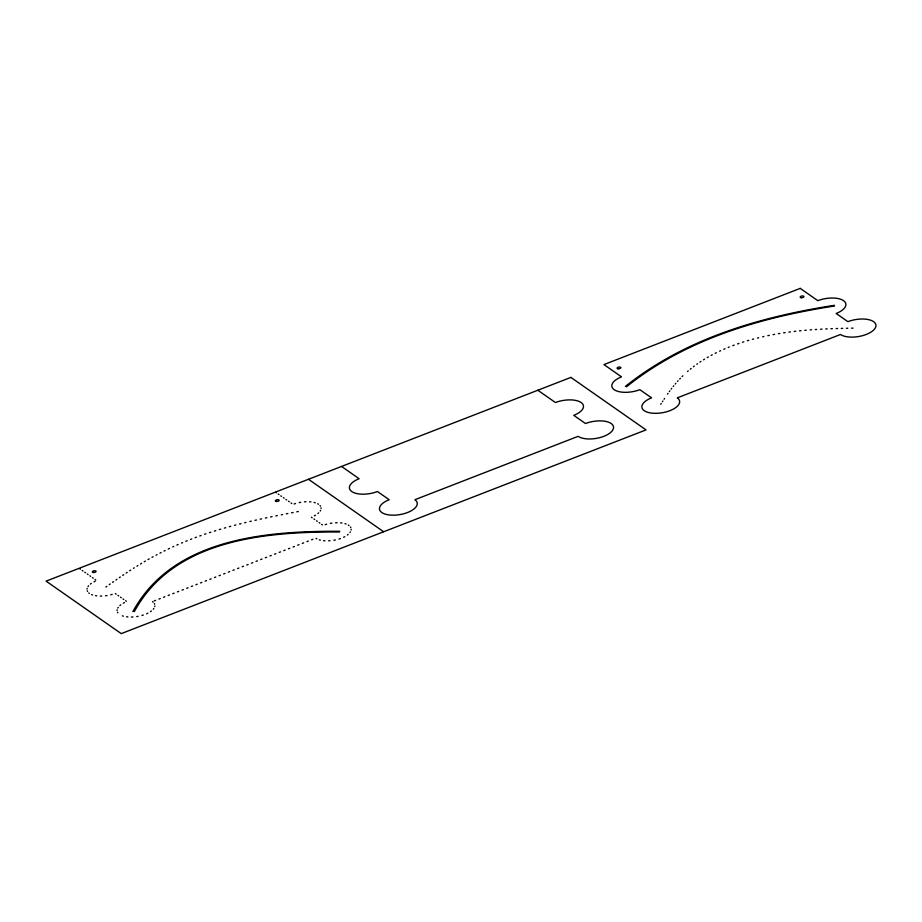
<?xml version="1.0" encoding="UTF-8"?>
<svg xmlns="http://www.w3.org/2000/svg" width="922" height="922" viewBox="0 0 922 922"><rect width="100%" height="100%" fill="white"/><g stroke="black" fill="none" stroke-linecap="round" stroke-linejoin="round"><path stroke-width="1.38" d="M117.071 610.56L117.117 609.857M351.167 529.343L351.109 529.954M321.098 508.495L321.087 507.884M87.037 589.054L87.175 588.34M154.827 605.996L154.712 606.618M320.614 510.327L320.268 510.961M117.762 608.059L118.235 607.333M350.36 531.89L349.934 532.524M132.895 611.597C172.575 538.632 265.548 530.899 339.792 531.279M134.324 611.62C173.59 539.186 265.836 531.602 339.434 532.006M660.751 404.262L661.224 403.548M662.411 401.727L662.883 401.012M664.082 399.203L664.566 398.477M88.039 586.542L88.581 585.816M153.79 608.52L153.271 609.188M667.528 394.132L668.035 393.406M669.326 391.596L669.856 390.87M671.204 389.072L671.758 388.346M673.21 386.491L673.74 385.822M675.227 384.025L675.838 383.31M677.509 381.408L678.05 380.798M679.698 379.011L680.378 378.308M682.13 376.522L682.856 375.819M318.666 512.886L317.917 513.542M119.883 605.558L120.724 604.867M687.535 371.52L688.238 370.909M348.147 534.391L347.398 534.99M690.313 369.18L691.166 368.489M90.425 584.052L91.336 583.384M151.358 610.998L150.493 611.632M693.413 366.737L694.266 366.103M696.836 364.236L697.516 363.752M105.903 586.991L106.86 586.323M625.347 386.468C685.081 338.628 759.97 316.903 834.398 305.32M626.522 386.756C685.968 339.112 760.5 317.502 834.583 305.977M109.245 584.663L110.191 583.995M112.588 582.324L113.544 581.655M115.942 579.996L116.91 579.327M119.318 577.668L120.298 577.011M122.73 575.351L123.721 574.694M126.187 573.046L127.178 572.389M700.017 362.058L700.951 361.436M129.679 570.753L130.694 570.107M133.436 568.344L134.255 567.825M136.975 566.131L137.874 565.566M703.509 359.822L704.558 359.177M140.501 563.976L141.562 563.33M315.52 515.202L314.414 515.824M144.235 561.752L145.319 561.118M707.232 357.586L708.327 356.964M148.039 559.55L149.145 558.928M151.992 557.337L153.04 556.761M123.248 603.242L124.401 602.631M344.701 536.696L343.606 537.249M711.15 355.396L712.257 354.809M156.037 555.148L157.028 554.629M159.979 553.096L161.085 552.532M94.021 581.805L95.231 581.229M147.808 613.199L146.598 613.775M715.161 353.31L716.348 352.723M164.035 551.045L165.13 550.503M168.23 549.005L169.452 548.44M719.609 351.167L720.589 350.706M172.725 546.907L173.751 546.446M176.874 545.052L178.142 544.499M723.793 349.277L724.992 348.77M181.553 543.035L182.602 542.597M185.829 541.272L187.143 540.741M728.207 347.433L729.256 347.018M190.497 539.416L191.753 538.932M154.274 600.879L155.599 600.372M158.907 599.081L160.221 598.574M163.528 597.283L164.854 596.776M168.161 595.497L169.475 594.978M172.783 593.699L174.108 593.18M177.404 591.901L178.73 591.382M182.037 590.103L183.363 589.596M186.659 588.305L187.984 587.798M191.292 586.507L192.606 586M195.913 584.721L197.239 584.202M200.547 582.923L201.86 582.404M205.168 581.125L206.493 580.606M209.79 579.327L211.115 578.82M214.423 577.529L215.748 577.022M219.044 575.731L220.37 575.224M223.677 573.945L224.991 573.426M228.299 572.147L229.624 571.628M232.932 570.349L234.246 569.831M237.553 568.551L238.879 568.044M242.186 566.753L243.5 566.246M246.808 564.956L248.133 564.448M251.429 563.169L252.755 562.651M256.062 561.371L257.388 560.853M260.684 559.573L262.009 559.055M265.317 557.775L266.631 557.268M269.939 555.978L271.264 555.47M274.572 554.18L275.885 553.673M279.193 552.393L280.519 551.875M283.815 550.595L285.14 550.077M288.448 548.797L289.773 548.279M293.069 547L294.395 546.492M297.702 545.202L299.028 544.695M302.324 543.404L303.649 542.897M306.957 541.617L308.271 541.099M311.578 539.819L312.904 539.301M732.829 345.635L734.177 345.139M195.084 537.676L196.432 537.18M199.809 535.959L201.054 535.509M340.379 538.575L338.985 539.036M294.153 503.977L295.547 503.527M737.577 343.918L738.948 343.445M204.603 534.287L205.975 533.815M209.444 532.662L210.781 532.236M143.279 615.043L141.953 615.458M742.51 342.269L743.824 341.855M325.224 524.641L326.653 524.215M214.353 531.095L215.76 530.657M219.298 529.585L220.727 529.159M747.362 340.783L748.756 340.368M112.184 594.379L110.744 594.771M224.369 528.099L225.729 527.707M229.336 526.704L230.777 526.312M752.387 339.354L753.62 339.019M234.476 525.321L235.859 524.952M239.513 524.019L240.976 523.65M757.492 338.028L758.656 337.74M244.641 522.751L245.978 522.428M249.793 521.518L251.28 521.172M762.725 336.784L763.877 336.518M254.979 520.331L256.454 519.996M260.165 519.178L261.652 518.856M265.375 518.049L266.861 517.738M335.343 539.969L333.845 540.257M767.842 335.666L769.305 335.366M299.189 502.594L300.687 502.317M270.595 516.965L272.082 516.654M275.828 515.894L277.315 515.594M281.279 514.81L282.558 514.557M286.304 513.831L287.802 513.542M291.548 512.816L293.046 512.54M296.792 511.814L298.302 511.537M773.085 334.64L774.584 334.363M138.081 616.357L136.767 616.588M330.341 523.373L331.851 523.131M778.352 333.695L779.862 333.453M107.021 595.543L105.511 595.75M783.631 332.854L785.141 332.635M788.921 332.104L790.431 331.908M794.211 331.436L795.721 331.263M799.501 330.86L800.999 330.698M804.768 330.341L806.277 330.214M810.184 329.892L811.533 329.799M329.984 540.73L328.67 540.811M304.467 501.845L305.954 501.764M815.279 329.534L816.662 329.442M820.499 329.223L821.986 329.142M132.906 616.991L131.431 617.037M335.62 522.774L337.095 522.728M825.709 328.958L827.195 328.889M830.895 328.739L832.382 328.681M836.173 328.555L837.556 328.52M841.233 328.416L842.708 328.37M101.674 596.038L100.302 596.05M847.767 328.255L846.384 328.29M851.536 328.174L853 328.151M324.97 540.788L323.599 540.672M309.562 501.798L310.921 501.914M127.87 616.933L126.533 616.783M340.621 522.866L341.947 523.028M96.741 595.819L95.531 595.647M320.36 540.131L319.3 539.843M314.079 502.444L315.22 502.755M123.398 616.161L122.372 615.838M344.978 523.661L346.061 524.007M92.603 594.944L91.635 594.598M316.776 538.828L316.05 538.402M317.687 503.746L318.493 504.219M348.343 525.079L349.012 525.528M537.837 390.248L555.436 402.534A19.108 8.609 -9.5 0 1 581.125 402.522A19.108 8.609 -9.5 0 1 573.761 415.338L585.493 423.521A19.108 8.609 -9.5 0 1 611.182 423.509A19.108 8.609 -9.5 0 1 603.829 436.325A19.108 8.609 -9.5 0 1 578.14 436.337L414.888 499.712A19.108 8.609 -9.5 0 1 407.524 512.528A19.108 8.609 -9.5 0 1 381.835 512.54A19.108 8.609 -9.5 0 1 389.199 499.724L377.467 491.53A19.108 8.609 -9.5 0 1 351.778 491.553A19.108 8.609 -9.5 0 1 359.142 478.737L341.543 466.44M308.49 479.279L383.644 531.752M275.69 492.267L276.416 492.786M278.248 494.065L278.986 494.572M280.818 495.852L281.556 496.37M283.388 497.65L284.114 498.157M285.947 499.436L286.684 499.955M288.517 501.234L289.254 501.741M291.087 503.02L291.813 503.539M311.417 517.219L312.143 517.738M313.976 519.017L314.713 519.524M316.546 520.803L317.283 521.322M319.116 522.601L319.842 523.108M321.674 524.388L322.412 524.906M79.638 568.655L80.375 569.162M82.208 570.441L82.945 570.96M84.778 572.239L85.504 572.746M87.336 574.026L88.074 574.544M89.907 575.824L90.644 576.331M92.477 577.61L93.203 578.129M95.035 579.408L95.773 579.915M115.365 593.607L116.103 594.114M117.935 595.393L118.673 595.912M120.505 597.191L121.231 597.698M123.064 598.977L123.802 599.496M125.634 600.775L126.372 601.282M152.487 601.57L153.167 602.101M89.342 593.376L88.812 592.961M320.072 505.59L320.51 506.201M117.82 612.83L117.486 612.231M350.464 527.027L350.809 527.661M87.486 591.371L87.221 590.772M154.377 603.587L154.666 604.244M570.891 377.409L46.1 581.137L121.255 633.621L646.034 429.894L570.891 377.409M800.238 288.379L603.933 364.582L621.532 376.879A19.108 8.609 -9.5 0 0 614.167 389.683A19.108 8.609 -9.5 0 0 639.856 389.672L651.589 397.866A19.108 8.609 -9.5 0 0 644.236 410.682A19.108 8.609 -9.5 0 0 669.925 410.67A19.108 8.609 -9.5 0 0 677.278 397.855L840.53 334.479A19.108 8.609 -9.5 0 0 866.219 334.467A19.108 8.609 -9.5 0 0 873.583 321.651A19.108 8.609 -9.5 0 0 847.894 321.663L836.162 313.468A19.108 8.609 -9.5 0 0 843.515 300.653A19.108 8.609 -9.5 0 0 817.826 300.676L800.238 288.379M618.04 368.788A1.913 0.864 -9.5 0 0 620.863 367.648A1.913 0.864 -9.5 0 0 618.017 367.279A1.913 0.864 -9.5 0 0 618.04 368.788M801.126 297.714A1.913 0.864 -9.5 0 0 803.949 296.584A1.913 0.864 -9.5 0 0 801.103 296.216A1.913 0.864 -9.5 0 0 801.126 297.714M93.249 572.504A1.913 0.864 -9.5 0 0 96.072 571.375A1.913 0.864 -9.5 0 0 93.237 571.006A1.913 0.864 -9.5 0 0 93.249 572.504M276.335 501.441A1.913 0.864 -9.5 0 0 279.159 500.3A1.913 0.864 -9.5 0 0 276.312 499.931A1.913 0.864 -9.5 0 0 276.335 501.441"/></g></svg>
